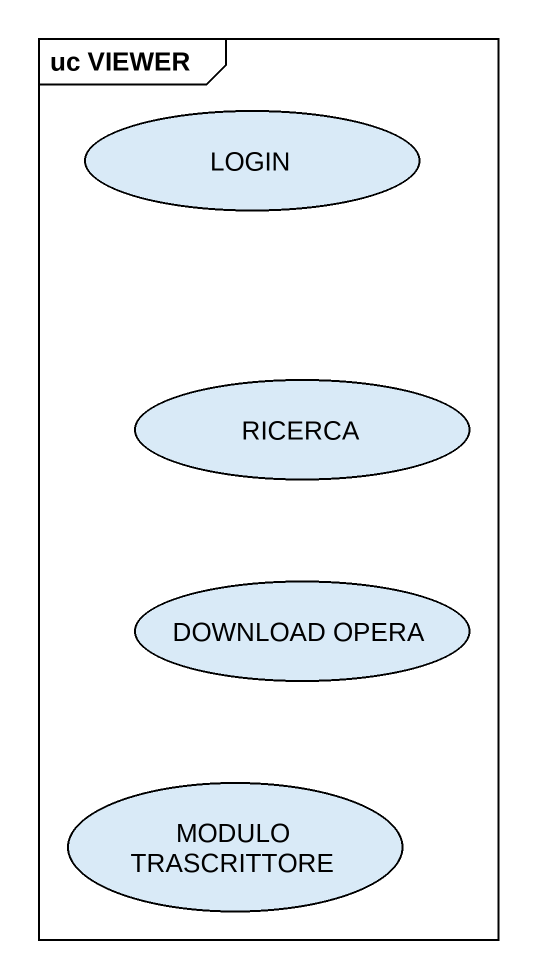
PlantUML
@startuml
mainframe uc VIEWER
usecase LOGIN
usecase RICERCA
usecase "DOWNLOAD OPERA" as DOWNLOAD_OPERA
usecase "MODULO TRASCRITTORE" as MODULO_TRASCRITTORE
@enduml
